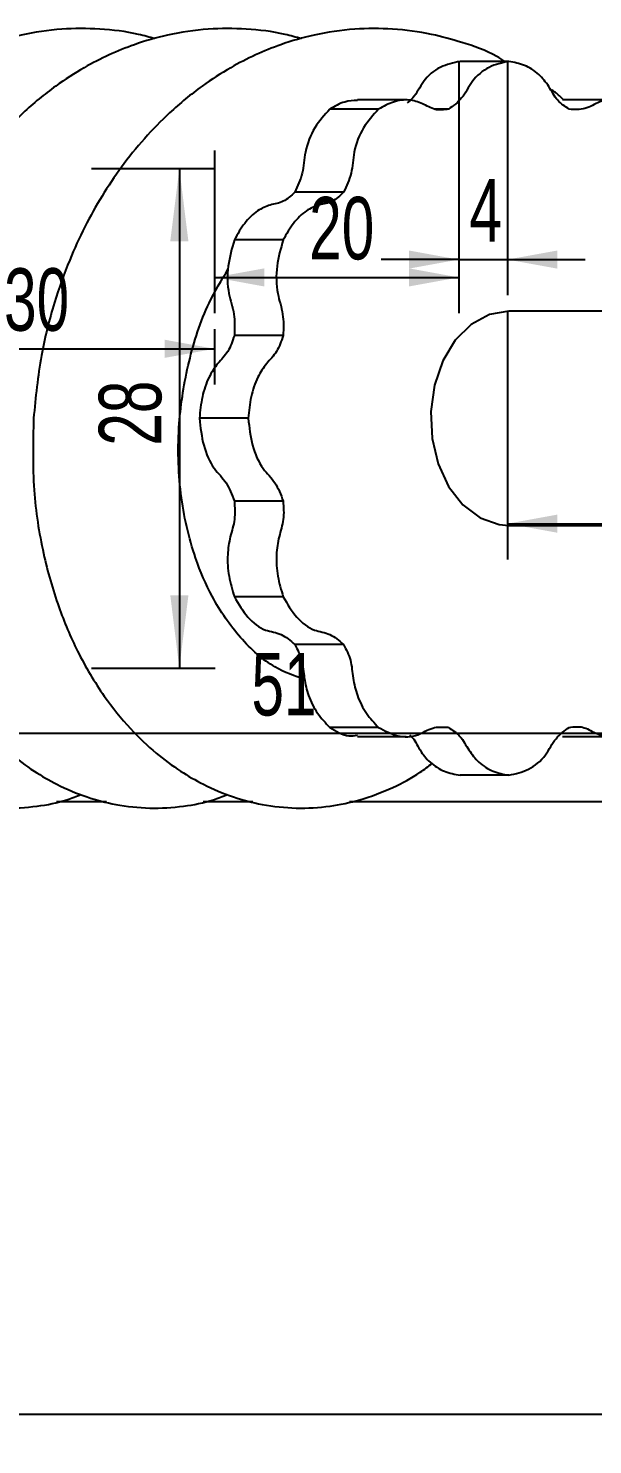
# Model space of a CAD drawing. Header units: millimetres. Extents: x 118 to 1056, y 18 to 712.
# Drawn here: x 251.9 to 283.5, y 17.8 to 97.2 of the extents above; entities that cross this region are included whole.
import ezdxf

# ---------------------------------------------------------------- set-up
doc = ezdxf.new("R2010")
doc.units = ezdxf.units.MM
doc.header["$PDSIZE"] = -1
doc.layers.add('10', color=7, linetype='Continuous')
doc.styles.add('SLDTEXTSTYLE5', font='TXT', dxfattribs={"width": 0.7})
doc.dimstyles.new('SLDDIMSTYLE0', dxfattribs={"dimtxt": 3.5, "dimasz": 4.08, "dimexe": 0, "dimexo": 0.0625, "dimgap": 0.875, "dimtad": 2, "dimrnd": 1e-09, "dimzin": 12, "dimdsep": 46, "dimtxsty": 'SLDTEXTSTYLE5', "dimsah": 1, "dimcen": 0.09, "dimadec": 0, "dimazin": 3, "dimtfac": 1, "dimtmove": 0, "dimatfit": 0, "dimfxl": 1, "dimfrac": 2, "dimtolj": 1, "dimtzin": 12, "dimarcsym": 0})
doc.dimstyles.new('SLDDIMSTYLE2', dxfattribs={"dimtxt": 3.5, "dimasz": 4.08, "dimexe": 0, "dimexo": 0.0625, "dimgap": 0.875, "dimtad": 2, "dimrnd": 1e-09, "dimzin": 12, "dimdsep": 46, "dimtxsty": 'SLDTEXTSTYLE5', "dimsah": 1, "dimcen": 0.09, "dimadec": 0, "dimazin": 3, "dimtfac": 1, "dimtofl": 0, "dimtmove": 0, "dimatfit": 3, "dimfxl": 1, "dimfrac": 2, "dimtolj": 1, "dimtzin": 12, "dimarcsym": 0})
doc.dimstyles.new('副本 ISO-50', dxfattribs={"dimtxt": 15, "dimasz": 2.5, "dimexe": 1.25, "dimexo": 0.625, "dimtad": 1, "dimtxsty": 'Standard', "dimcen": 2.5, "dimadec": 0, "dimazin": 0, "dimtfac": 1, "dimtmove": 0, "dimatfit": 3, "dimfxl": 1, "dimarcsym": 0})

# ---------------------------------------------------------------- blocks, each defined once
blk = doc.blocks.new('_D_29')
at = {"layer": '10', "transparency": 16777216}
for p, q in [((240.446, 62.804), (240.446, 55.638)), ((291.446, 62.804), (291.446, 55.638)), ((291.446, 57.638), (240.446, 57.638))]:
    blk.add_line(p, q, dxfattribs=at)
for points in [[(240.446, 57.638), (244.526, 57.13), (244.526, 58.146)], [(291.446, 57.638), (287.366, 58.146), (287.366, 57.13)]]:
    blk.add_solid(points, dxfattribs=at)
at = {"layer": '10', "transparency": 16777216, "insert": (264.41, 62.15), "char_height": 3.5, "attachment_point": 1, "style": 'SLDTEXTSTYLE5'}
blk.add_mtext('51', dxfattribs=at)
blk = doc.blocks.new('_D_42')
at = {"layer": '10', "transparency": 16777216}
for p, q in [((241.833, 80.304), (241.833, 77.199)), ((262.344, 80.304), (262.344, 77.199)), ((241.833, 79.199), (262.344, 79.199))]:
    blk.add_line(p, q, dxfattribs=at)
for points in [[(241.833, 79.199), (244.622, 78.691), (244.622, 79.707)], [(262.344, 79.199), (259.554, 79.707), (259.554, 78.691)]]:
    blk.add_solid(points, dxfattribs=at)
at = {"layer": '10', "transparency": 16777216, "insert": (250.552, 83.711), "char_height": 3.5, "attachment_point": 1, "style": 'SLDTEXTSTYLE5'}
blk.add_mtext('30', dxfattribs=at)
blk = doc.blocks.new('_D_43')
at = {"layer": '10', "transparency": 16777216}
for p, q in [((262.344, 90.304), (262.344, 81.199)), ((276.017, 90.304), (276.017, 81.199)), ((262.344, 83.199), (276.017, 83.199))]:
    blk.add_line(p, q, dxfattribs=at)
for points in [[(262.344, 83.199), (265.133, 82.691), (265.133, 83.707)], [(276.017, 83.199), (273.228, 83.707), (273.228, 82.691)]]:
    blk.add_solid(points, dxfattribs=at)
at = {"layer": '10', "transparency": 16777216, "insert": (267.644, 87.711), "char_height": 3.5, "attachment_point": 1, "style": 'SLDTEXTSTYLE5'}
blk.add_mtext('20', dxfattribs=at)
blk = doc.blocks.new('_D_44')
at = {"layer": '10', "transparency": 16777216}
for p, q in [((276.017, 95.304), (276.017, 82.199)), ((278.752, 95.304), (278.752, 82.199)), ((276.017, 84.199), (271.676, 84.199)), ((276.017, 84.199), (278.752, 84.199)), ((278.752, 84.199), (283.094, 84.199))]:
    blk.add_line(p, q, dxfattribs=at)
for points in [[(276.017, 84.199), (273.228, 84.707), (273.228, 83.691)], [(278.752, 84.199), (281.542, 83.691), (281.542, 84.707)]]:
    blk.add_solid(points, dxfattribs=at)
at = {"layer": '10', "transparency": 16777216, "insert": (276.617, 88.711), "char_height": 3.5, "attachment_point": 1, "style": 'SLDTEXTSTYLE5'}
blk.add_mtext('4', dxfattribs=at)
blk = doc.blocks.new('_D_45')
at = {"layer": '10', "transparency": 16777216}
for p, q in [((278.752, 81.304), (278.752, 67.399)), ((295.844, 81.304), (295.844, 67.399)), ((278.752, 69.399), (295.844, 69.399))]:
    blk.add_line(p, q, dxfattribs=at)
for points in [[(278.752, 69.399), (281.542, 68.891), (281.542, 69.907)], [(295.844, 69.399), (293.055, 69.907), (293.055, 68.891)]]:
    blk.add_solid(points, dxfattribs=at)
at = {"layer": '10', "transparency": 16777216, "insert": (285.762, 73.911), "char_height": 3.5, "attachment_point": 1, "style": 'SLDTEXTSTYLE5'}
blk.add_mtext('25', dxfattribs=at)
blk = doc.blocks.new('_D_48')
at = {"layer": '10', "transparency": 16777216}
for p, q in [((255.446, 89.304), (262.37, 89.304)), ((260.37, 89.304), (260.37, 61.304)), ((255.446, 61.304), (262.37, 61.304))]:
    blk.add_line(p, q, dxfattribs=at)
for points in [[(260.37, 89.304), (259.862, 85.224), (260.878, 85.224)], [(260.37, 61.304), (260.878, 65.384), (259.862, 65.384)]]:
    blk.add_solid(points, dxfattribs=at)
at = {"layer": '10', "transparency": 16777216, "insert": (255.859, 73.77), "char_height": 3.5, "attachment_point": 1, "rotation": 90, "style": 'SLDTEXTSTYLE5'}
blk.add_mtext('28', dxfattribs=at)
blk = doc.blocks.new('*D122')
at = {"color": 0, "lineweight": -2, "transparency": 16777216}
for p, q in [((179.446, 47.179), (179.446, 18.254)), ((469.446, 47.179), (469.446, 18.254)), ((181.946, 19.504), (466.946, 19.504))]:
    blk.add_line(p, q, dxfattribs=at)
at = {"color": 0, "transparency": 16777216}
for points in [[(181.946, 19.921), (181.946, 19.088), (179.446, 19.504)], [(466.946, 19.921), (466.946, 19.088), (469.446, 19.504)]]:
    blk.add_solid(points, dxfattribs=at)
at = {"layer": 'Defpoints', "color": 0, "transparency": 16777216}
for p in [(179.446, 47.804), (469.446, 47.804), (469.446, 19.504)]:
    blk.add_point(p, dxfattribs=at)
at = {"color": 0, "transparency": 16777216, "insert": (324.446, 27.629), "char_height": 15, "attachment_point": 5}
blk.add_mtext('290', dxfattribs=at)

msp = doc.modelspace()

# ---------------------------------------------------------------- linework, layer by layer
at = {"color": 7, "linetype": 'Continuous', "lineweight": 25}
for p, q in [((278.82506, 95.30386), (276.0903, 95.30386)), ((273.0829, 93.14156), (270.34815, 93.14156)), ((284.56721, 93.14156), (281.83245, 93.14156)), ((271.52733, 92.62437), (268.79257, 92.62437)), ((275.43817, 92.62437), (274.67441, 92.62437)), ((269.57191, 87.98335), (266.83715, 87.98335)), ((266.18502, 85.30386), (263.45026, 85.30386)), ((288.29378, 81.30386), (278.82506, 81.30386)), ((266.18502, 79.94488), (263.45026, 79.94488)), ((264.2296, 75.30386), (261.49484, 75.30386)), ((266.18502, 70.66284), (263.45026, 70.66284)), ((278.82506, 69.30386), (287.94621, 69.30386)), ((266.18502, 65.30386), (263.45026, 65.30386)), ((269.57191, 62.62437), (266.83715, 62.62437)), ((271.52733, 57.98335), (268.79257, 57.98335)), ((275.43817, 57.98335), (274.81774, 57.98335)), ((270.34815, 57.46617), (273.0829, 57.46617)), ((281.83245, 57.46617), (284.56721, 57.46617)), ((278.82506, 55.30386), (276.0903, 55.30386)), ((256.28761, 53.80386), (253.49412, 53.80386)), ((264.49188, 53.80386), (261.6984, 53.80386)), ((309.44621, 53.80386), (269.90267, 53.80386))]:
    msp.add_line(p, q, dxfattribs=at)
at = {"color": 7, "linetype": 'Continuous', "lineweight": 25, "flags": 128}
msp.add_lwpolyline([(278.82506, 81.30386), (277.73614, 81.11536), (276.71563, 80.5617), (275.82767, 79.67767), (275.12805, 78.51882), (274.66073, 77.15796), (274.45506, 75.6806), (274.52398, 74.17957), (274.86315, 72.74918), (275.45126, 71.47932), (276.25136, 70.44976), (277.21317, 69.7252), (278.27627, 69.35117), (278.82506, 69.30386)], dxfattribs=at)
at = {"color": 7, "linetype": 'Continuous', "lineweight": 25}
for points, knots in [([(259.00471, 96.57123), (258.70025, 96.65751), (257.68634, 96.94483), (255.93332, 97.15386), (253.72555, 97.15658), (251.62285, 96.84629), (249.77142, 96.31708), (248.21301, 95.68652), (246.73469, 94.92383), (245.10583, 93.8708), (242.97439, 92.12123), (240.68143, 89.52876), (238.91518, 86.63689), (237.73009, 84.04722), (236.88167, 81.6489), (236.12875, 78.67768), (235.91299, 76.48164), (235.7972, 75.30316)], [0, 0, 0, 0, 0.02791463, 0.09296148, 0.15576772, 0.22382858, 0.28051628, 0.32500667, 0.37054977, 0.42520212, 0.4922472, 0.60407918, 0.70918991, 0.76300197, 0.82899086, 0.90822984, 1, 1, 1, 1]), ([(267.20898, 96.57123), (266.90452, 96.65751), (265.89061, 96.94483), (264.13759, 97.15386), (261.92982, 97.15658), (259.82712, 96.84629), (257.9757, 96.31708), (256.41728, 95.68652), (254.93896, 94.92383), (253.31011, 93.8708), (251.17866, 92.12123), (248.88571, 89.52876), (247.11945, 86.63689), (245.93437, 84.04722), (245.08595, 81.6489), (244.33303, 78.67768), (244.11726, 76.48164), (244.00147, 75.30316)], [0, 0, 0, 0, 0.02791463, 0.09296148, 0.15576772, 0.22382858, 0.28051628, 0.32500667, 0.37054977, 0.42520212, 0.4922472, 0.60407918, 0.70918991, 0.76300197, 0.82899086, 0.90822984, 1, 1, 1, 1]), ([(278.60579, 95.30386), (278.45417, 95.40051), (277.69869, 95.88208), (276.30345, 96.34525), (274.35841, 96.89266), (272.34293, 97.15957), (270.13379, 97.15492), (268.03147, 96.84666), (266.17996, 96.31701), (264.62156, 95.68654), (263.14324, 94.92383), (261.51438, 93.8708), (259.38293, 92.12123), (257.08998, 89.52876), (255.32373, 86.63689), (254.13864, 84.04722), (253.29022, 81.6489), (252.5373, 78.67768), (252.32153, 76.48164), (252.20574, 75.30316)], [0, 0, 0, 0, 0.0140612, 0.0700639, 0.11699393, 0.17608006, 0.23313091, 0.29495486, 0.34644785, 0.38686126, 0.42823091, 0.47787507, 0.53877631, 0.6403603, 0.73583897, 0.78471984, 0.84466168, 0.91663941, 1, 1, 1, 1]), ([(276.0903, 95.30386), (275.7165, 95.22389), (274.97272, 95.06477), (274.03033, 94.3189), (273.60757, 93.34664), (273.23444, 93.06545), (273.12128, 92.98017)], [0, 0, 0, 0, 0.32177944, 0.64027939, 0.89090807, 1, 1, 1, 1]), ([(278.82506, 95.30386), (278.45056, 95.22499), (277.70539, 95.06805), (276.77258, 94.3071), (276.23365, 93.17985), (275.70276, 92.80913), (275.43817, 92.62437)], [0, 0, 0, 0, 0.28228046, 0.561684, 0.78154759, 1, 1, 1, 1]), ([(282.21195, 92.62437), (281.98096, 92.76914), (281.51954, 93.05833), (281.08466, 93.92003), (280.48789, 94.64593), (279.7088, 95.13909), (279.11984, 95.2489), (278.82506, 95.30386)], [0, 0, 0, 0, 0.186139916, 0.371831606, 0.557475407, 0.77850994, 1, 1, 1, 1]), ([(281.87894, 93.14156), (281.73804, 93.29433), (281.52349, 93.52696), (281.26122, 93.67525), (281.17119, 93.72615)], [0, 0, 0, 0, 0.65672701, 1, 1, 1, 1]), ([(270.34984, 93.11502), (270.10758, 93.10442), (269.56644, 93.08074), (269.06792, 92.78675), (268.79257, 92.62437)], [0, 0, 0, 0, 0.44767074, 1, 1, 1, 1]), ([(275.43817, 92.62437), (275.1853, 92.59148), (274.68018, 92.5258), (273.98915, 92.97409), (273.20745, 93.19387), (272.35279, 93.08716), (271.80267, 92.77874), (271.52733, 92.62437)], [0, 0, 0, 0, 0.18613992, 0.37183161, 0.55747541, 0.77850994, 1, 1, 1, 1]), ([(285.22805, 93.01133), (285.16702, 93.03961), (284.75202, 93.2319), (283.97838, 93.15132), (283.10425, 92.56399), (282.50874, 92.60429), (282.21195, 92.62437)], [0, 0, 0, 0, 0.06290661, 0.42771097, 0.71477673, 1, 1, 1, 1]), ([(268.79257, 92.62437), (268.49703, 92.29948), (267.90896, 91.65302), (267.37878, 90.3549), (267.32337, 89.00943), (266.99887, 88.32464), (266.83715, 87.98335)], [0, 0, 0, 0, 0.282280463, 0.561684005, 0.781547586, 1, 1, 1, 1]), ([(271.52733, 92.62437), (271.23179, 92.29948), (270.64371, 91.65302), (270.11354, 90.3549), (270.05812, 89.00943), (269.73363, 88.32464), (269.57191, 87.98335)], [0, 0, 0, 0, 0.282280463, 0.561684005, 0.781547586, 1, 1, 1, 1]), ([(266.83715, 87.98335), (266.63016, 87.78162), (266.21668, 87.37865), (265.45465, 87.29343), (264.69749, 86.94819), (263.99627, 86.27021), (263.63239, 85.6262), (263.45026, 85.30386)], [0, 0, 0, 0, 0.18613992, 0.37183161, 0.55747541, 0.77850994, 1, 1, 1, 1]), ([(269.57191, 87.98335), (269.36492, 87.78162), (268.95144, 87.37865), (268.18941, 87.29343), (267.43224, 86.94819), (266.73103, 86.27021), (266.36715, 85.6262), (266.18502, 85.30386)], [0, 0, 0, 0, 0.18613992, 0.37183161, 0.55747541, 0.77850994, 1, 1, 1, 1]), ([(263.45026, 85.30386), (263.31286, 84.82001), (263.03946, 83.85724), (263.05398, 82.36979), (263.49694, 81.16661), (263.46579, 80.35125), (263.45026, 79.94488)], [0, 0, 0, 0, 0.28228046, 0.561684, 0.78154759, 1, 1, 1, 1]), ([(266.18502, 85.30386), (266.04762, 84.82001), (265.77422, 83.85724), (265.78874, 82.36979), (266.23169, 81.16661), (266.20054, 80.35125), (266.18502, 79.94488)], [0, 0, 0, 0, 0.28228046, 0.561684, 0.78154759, 1, 1, 1, 1]), ([(267.38699, 60.67129), (266.82444, 60.86779), (265.53461, 61.31833), (263.74514, 62.92853), (262.25742, 65.06271), (261.0846, 67.78119), (260.3351, 71.04368), (260.23945, 74.84683), (260.83065, 78.48529), (261.77595, 81.46567), (262.73498, 83.04938), (263.11358, 83.67459)], [0, 0, 0, 0, 0.09136832, 0.20949355, 0.32746584, 0.41799069, 0.55229205, 0.68695073, 0.80504881, 0.9230377, 1, 1, 1, 1]), ([(263.45026, 79.94488), (263.34461, 79.62836), (263.13356, 78.99608), (262.50472, 78.40017), (261.97498, 77.58242), (261.61509, 76.51484), (261.53495, 75.7078), (261.49484, 75.30386)], [0, 0, 0, 0, 0.18613992, 0.37183161, 0.55747541, 0.77850994, 1, 1, 1, 1]), ([(266.18502, 79.94488), (266.07937, 79.62836), (265.86832, 78.99608), (265.23948, 78.40017), (264.70973, 77.58242), (264.34985, 76.51484), (264.26971, 75.7078), (264.2296, 75.30386)], [0, 0, 0, 0, 0.18613992, 0.37183161, 0.55747541, 0.77850994, 1, 1, 1, 1]), ([(235.7972, 75.30316), (235.76764, 73.95585), (235.71121, 71.38326), (236.26528, 67.82426), (237.12093, 64.80393), (238.26214, 62.11347), (239.61851, 59.83051), (241.13724, 57.94486), (242.58373, 56.56547), (243.9592, 55.54439), (245.40402, 54.70909), (246.93834, 54.06411), (248.68081, 53.60809), (250.50382, 53.41057), (252.34229, 53.52864), (253.80733, 53.80058), (254.6055, 54.12038), (254.87036, 54.22649)], [0, 0, 0, 0, 0.10462314, 0.19976987, 0.28508889, 0.36112206, 0.44681407, 0.51740505, 0.57944501, 0.63298377, 0.68019846, 0.73887143, 0.79288312, 0.85511832, 0.91692489, 0.97243392, 1, 1, 1, 1]), ([(244.00147, 75.30316), (243.97191, 73.95585), (243.91548, 71.38326), (244.46955, 67.82426), (245.3252, 64.80393), (246.46642, 62.11347), (247.82279, 59.83051), (249.34151, 57.94486), (250.788, 56.56547), (252.16347, 55.54439), (253.60829, 54.70909), (255.14261, 54.06411), (256.88508, 53.60809), (258.70809, 53.41057), (260.54656, 53.52864), (262.01161, 53.80058), (262.80978, 54.12038), (263.07463, 54.22649)], [0, 0, 0, 0, 0.10462314, 0.19976987, 0.28508889, 0.36112206, 0.44681407, 0.51740505, 0.57944501, 0.63298377, 0.68019846, 0.73887143, 0.79288312, 0.85511832, 0.91692489, 0.97243392, 1, 1, 1, 1]), ([(252.20574, 75.30316), (252.17619, 73.95585), (252.11975, 71.38326), (252.67383, 67.82426), (253.52948, 64.80393), (254.67069, 62.11347), (256.02706, 59.83051), (257.54579, 57.94486), (258.99228, 56.56547), (260.36775, 55.5444), (261.81258, 54.70906), (263.34684, 54.06428), (265.08953, 53.60746), (266.91162, 53.4133), (268.75348, 53.51903), (270.57144, 53.90206), (272.26512, 54.55346), (273.6222, 55.26162), (274.31184, 55.79531), (274.53185, 55.96557)], [0, 0, 0, 0, 0.09353529, 0.17859849, 0.25487549, 0.32285075, 0.39946122, 0.46257104, 0.51803608, 0.56590086, 0.60811179, 0.66056666, 0.70885426, 0.76449384, 0.81975021, 0.86937646, 0.92627756, 0.97648022, 1, 1, 1, 1]), ([(261.49484, 75.30386), (261.5524, 74.7907), (261.66693, 73.7696), (262.22225, 72.49137), (263.04489, 71.75288), (263.31543, 71.02541), (263.45026, 70.66284)], [0, 0, 0, 0, 0.28228046, 0.561684, 0.78154759, 1, 1, 1, 1]), ([(264.2296, 75.30386), (264.28716, 74.7907), (264.40169, 73.7696), (264.95701, 72.49137), (265.77965, 71.75288), (266.05018, 71.02541), (266.18502, 70.66284)], [0, 0, 0, 0, 0.282280463, 0.561684005, 0.781547586, 1, 1, 1, 1]), ([(263.45026, 70.66284), (263.47426, 70.31635), (263.5222, 69.62418), (263.19504, 68.67726), (263.03466, 67.60611), (263.11253, 66.43499), (263.33761, 65.68116), (263.45026, 65.30386)], [0, 0, 0, 0, 0.18613992, 0.37183161, 0.55747541, 0.77850994, 1, 1, 1, 1]), ([(266.18502, 70.66284), (266.20902, 70.31635), (266.25695, 69.62418), (265.9298, 68.67726), (265.76941, 67.60611), (265.84729, 66.43499), (266.07236, 65.68116), (266.18502, 65.30386)], [0, 0, 0, 0, 0.18613992, 0.37183161, 0.55747541, 0.77850994, 1, 1, 1, 1]), ([(263.45026, 65.30386), (263.68735, 64.89888), (264.15913, 64.09305), (265.10646, 63.36656), (266.08835, 63.29063), (266.58808, 62.84598), (266.83715, 62.62437)], [0, 0, 0, 0, 0.28228046, 0.561684, 0.78154759, 1, 1, 1, 1]), ([(266.18502, 65.30386), (266.42211, 64.89888), (266.89388, 64.09305), (267.84121, 63.36656), (268.8231, 63.29063), (269.32284, 62.84598), (269.57191, 62.62437)], [0, 0, 0, 0, 0.28228046, 0.561684, 0.78154759, 1, 1, 1, 1]), ([(266.83715, 62.62437), (266.98436, 62.34073), (267.27844, 61.77415), (267.34064, 60.72994), (267.59259, 59.69241), (268.08735, 58.73154), (268.55734, 58.23292), (268.79257, 57.98335)], [0, 0, 0, 0, 0.18613992, 0.37183161, 0.55747541, 0.77850994, 1, 1, 1, 1]), ([(269.57191, 62.62437), (269.71912, 62.34073), (270.0132, 61.77415), (270.07539, 60.72994), (270.32734, 59.69241), (270.82211, 58.73154), (271.29209, 58.23292), (271.52733, 57.98335)], [0, 0, 0, 0, 0.18613992, 0.37183161, 0.55747541, 0.77850994, 1, 1, 1, 1]), ([(268.79257, 57.98335), (269.14612, 57.76673), (269.64815, 57.45912), (270.18694, 57.52107), (270.34629, 57.53939)], [0, 0, 0, 0, 0.70424368, 1, 1, 1, 1]), ([(271.52733, 57.98335), (271.88043, 57.79508), (272.58303, 57.42044), (273.66853, 57.44033), (274.54658, 58.04731), (275.14161, 58.00463), (275.43817, 57.98335)], [0, 0, 0, 0, 0.28228046, 0.561684, 0.78154759, 1, 1, 1, 1]), ([(275.43817, 57.98335), (275.66916, 57.83858), (276.13057, 57.54939), (276.56545, 56.68769), (277.16223, 55.96179), (277.94132, 55.46864), (278.53028, 55.35882), (278.82506, 55.30386)], [0, 0, 0, 0, 0.18613992, 0.37183161, 0.55747541, 0.77850994, 1, 1, 1, 1]), ([(278.82506, 55.30386), (279.19955, 55.38273), (279.94472, 55.53967), (280.87754, 56.30062), (281.41647, 57.42787), (281.94736, 57.79859), (282.21195, 57.98335)], [0, 0, 0, 0, 0.28228046, 0.561684, 0.78154759, 1, 1, 1, 1]), ([(282.21195, 57.98335), (282.46478, 58.01639), (282.96983, 58.08238), (283.66137, 57.63183), (284.44104, 57.42116), (285.1, 57.47172), (285.46783, 57.66383), (285.55878, 57.71133)], [0, 0, 0, 0, 0.21870148, 0.43687632, 0.6549949, 0.91469513, 1, 1, 1, 1]), ([(273.26275, 57.54805), (273.29349, 57.52539), (273.54409, 57.34067), (273.82095, 56.67145), (274.43063, 55.96705), (275.20571, 55.46722), (275.79524, 55.35835), (276.0903, 55.30386)], [0, 0, 0, 0, 0.03091944, 0.2520265, 0.47307653, 0.73626706, 1, 1, 1, 1])]:
    msp.add_open_spline(points, degree=3, knots=knots, dxfattribs=at)

# ---------------------------------------------------------------- dimensions: what is measured, and where the dimension line sits
at = {"color": 240, "true_color": 0xed1f24}
dim = msp.add_linear_dim(base=(469.44621, 19.5044), p1=(179.44621, 47.80386), p2=(469.44621, 47.80386), dimstyle='副本 ISO-50', dxfattribs=at)
dim.commit()
dim.dimension.update_dxf_attribs({"geometry": '*D122', "text_midpoint": (324.44621, 27.6294)})
at = {"layer": '10'}
for base, p1, p2, dimstyle, picture, middle in [((278.75208, 86.36442), (276.01732, 95.30386), (278.75208, 95.30386), 'SLDDIMSTYLE0', '_D_44', (277.3847, 86.36442)), ((276.01732, 85.36442), (262.34353, 90.30386), (276.01732, 90.30386), 'SLDDIMSTYLE2', '_D_43', (269.18043, 85.36442)), ((262.34353, 81.36442), (241.83285, 80.30386), (262.34353, 80.30386), 'SLDDIMSTYLE2', '_D_42', (252.08819, 81.36442)), ((295.84432, 71.56442), (278.75208, 81.30386), (295.84432, 81.30386), 'SLDDIMSTYLE2', '_D_45', (287.2982, 71.56442))]:
    dim = msp.add_linear_dim(base=base, p1=p1, p2=p2, dimstyle=dimstyle, dxfattribs=at)
    dim.commit()
    dim.dimension.update_dxf_attribs({"geometry": picture, "text_midpoint": middle, "dimtype": 160})
for base, p1, p2, angle, picture, middle in [((258.20477, 61.30386), (255.44621, 89.30386), (255.44621, 61.30386), 90, '_D_48', (258.20477, 75.30386)), ((240.44621, 59.80386), (291.44621, 62.80386), (240.44621, 62.80386), 0, '_D_29', (265.94621, 59.80386))]:
    dim = msp.add_linear_dim(base=base, p1=p1, p2=p2, angle=angle, dimstyle='SLDDIMSTYLE2', dxfattribs=at)
    dim.commit()
    dim.dimension.update_dxf_attribs({"geometry": picture, "text_midpoint": middle, "dimtype": 160})

doc.saveas('drawing.dxf')
